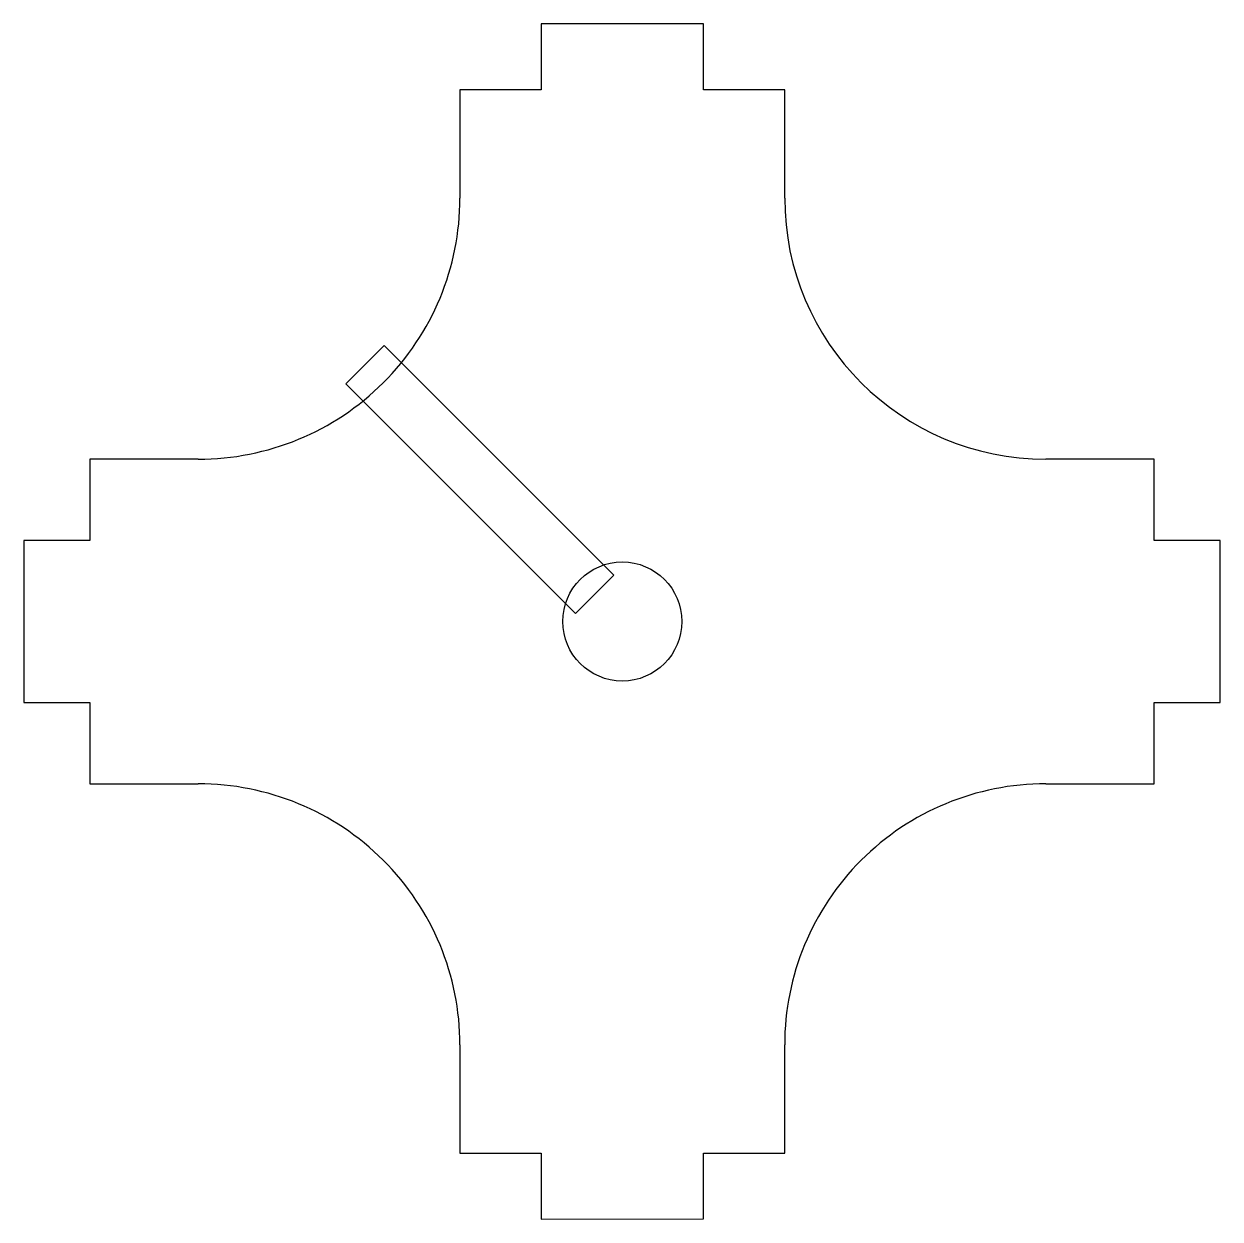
# Model space of a CAD drawing. Extents: x 0 to 111, y 0 to 110.
import ezdxf

# ---------------------------------------------------------------- set-up
doc = ezdxf.new("R2010")
doc.units = 0
doc.header["$MEASUREMENT"] = 0
for name, color, linetype in [('CUT_FIRST', 94, 'CONTINUOUS'), ('CUT_MIDWAY', 5, 'CONTINUOUS'), ('CUT_OUTER', 10, 'CONTINUOUS')]:
    doc.layers.add(name, color=color, linetype=linetype)

msp = doc.modelspace()

# ---------------------------------------------------------------- linework, layer by layer
at = {"layer": 'CUT_FIRST', "linetype": 'CONTINUOUS'}
msp.add_lwpolyline([(49.79, 55.23, -1), (60.79, 55.23, -1)], format="xyb", close=True, dxfattribs=at)
at = {"layer": 'CUT_MIDWAY', "linetype": 'CONTINUOUS'}
msp.add_lwpolyline([(50.95482, 55.981267), (54.490354, 59.516801), (33.27715, 80.730004), (29.741617, 77.19447)], close=True, dxfattribs=at)
at = {"layer": 'CUT_OUTER', "linetype": 'CONTINUOUS'}
for p, q in [((62.79, 110.46), (47.79, 110.46)), ((47.79, 110.46), (47.79, 104.359999)), ((62.79, 104.359999), (62.79, 110.46)), ((47.79, 104.359999), (40.29, 104.359999)), ((40.29, 104.359999), (40.29, 94.36)), ((70.29, 104.359999), (62.79, 104.359999)), ((70.29, 94.36), (70.29, 104.359999)), ((16.099998, 70.230001), (6.099997, 70.230001)), ((6.099997, 70.230001), (6.099997, 62.73)), ((104.419997, 70.23), (94.42, 70.23)), ((104.419997, 62.73), (104.419997, 70.23)), ((6.099997, 62.73), (0, 62.730002)), ((0, 62.730002), (0, 47.730002)), ((110.52, 62.73), (104.419997, 62.73)), ((110.52, 47.73), (110.52, 62.73)), ((0, 47.730002), (6.099997, 47.73)), ((6.099997, 47.73), (6.099997, 40.23)), ((104.419997, 40.229999), (104.419997, 47.73)), ((104.419997, 47.73), (110.52, 47.73)), ((6.099997, 40.23), (16.099998, 40.23)), ((94.42, 40.229999), (104.419997, 40.229999)), ((40.29, 16.099999), (40.29, 6.099999)), ((70.29, 6.099999), (70.29, 16.099999)), ((40.29, 6.099999), (47.79, 6.099999)), ((47.79, 6.099999), (47.790002, 0)), ((62.789997, 0.010001), (62.79, 6.099999)), ((62.79, 6.099999), (70.29, 6.099999)), ((47.790002, 0), (62.789997, 0.010001))]:
    msp.add_line(p, q, dxfattribs=at)
msp.add_arc((94.42, 94.36), 24.13, 180, 270, dxfattribs=at)
for centre, major_axis, ratio, start_param, end_param in [((16.099998, 94.36), (24.190002, 0), 0.99752, -1.5707963268, 0), ((16.099998, 16.099999), (24.190002, 0), 0.99752, -0.0000000001, 1.5707963271), ((94.42, 16.099999), (0, -24.130001), 1, 3.1415926536, 4.7123889804)]:
    msp.add_ellipse(centre, major_axis=major_axis, ratio=ratio, start_param=start_param, end_param=end_param, dxfattribs=at)

doc.saveas('drawing.dxf')
